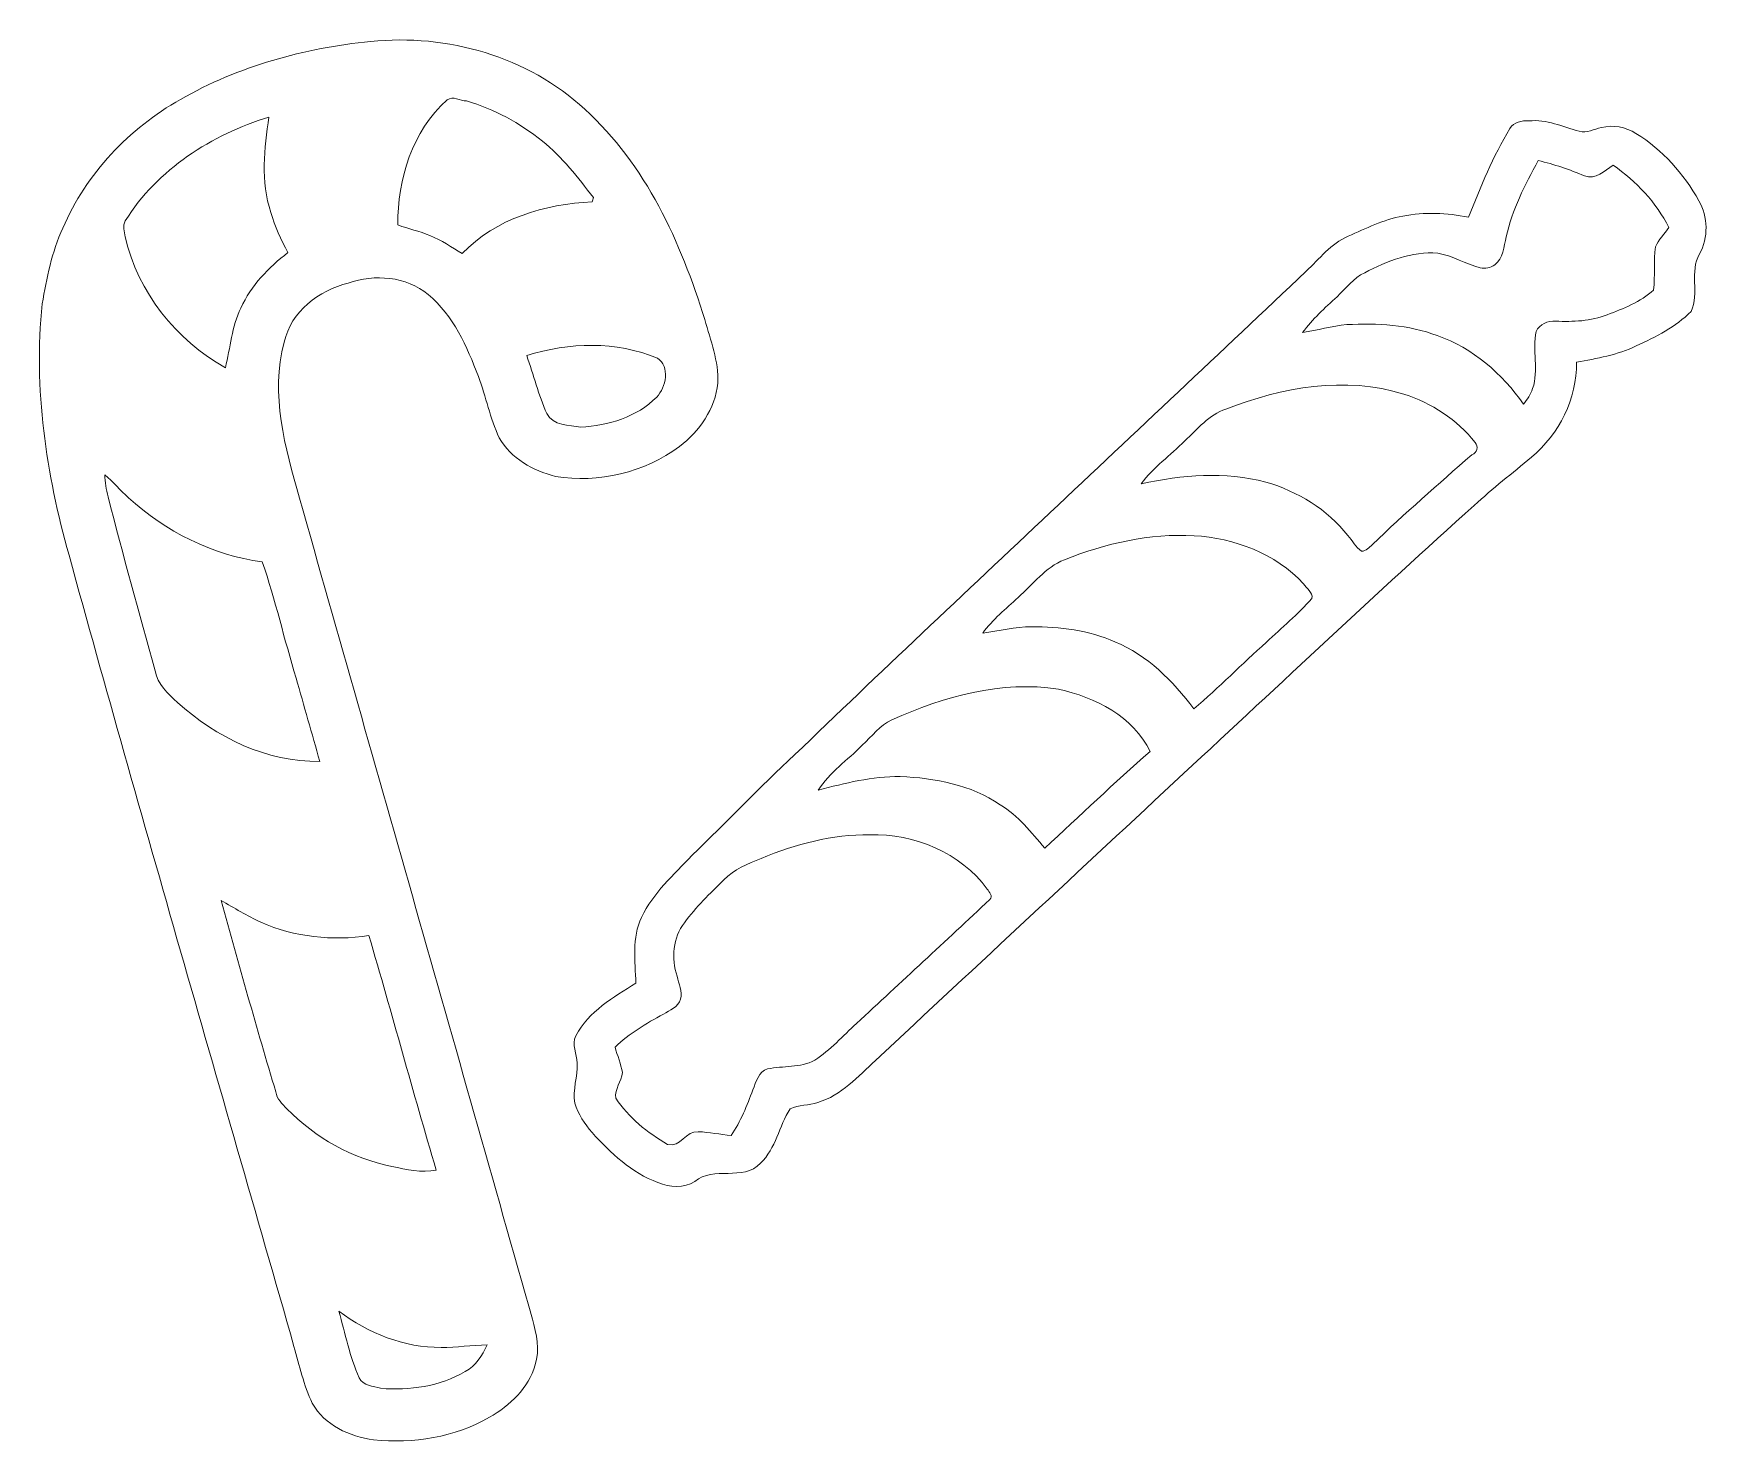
# Model space of a CAD drawing. Header units: centimetres. Extents: x -16.6 to 16.5, y -13.9 to 14.
import ezdxf

# ---------------------------------------------------------------- set-up
doc = ezdxf.new("R2010")
doc.units = ezdxf.units.CM
doc.header["$MEASUREMENT"] = 0
doc.layers.add('Layer 1', color=7, linetype='Continuous')

msp = doc.modelspace()

# ---------------------------------------------------------------- linework, layer by layer
at = {"layer": 'Layer 1', "color": 8, "lineweight": 9}
for points, knots in [([(-9.91777, 13.80802), (-8.4033, 13.96606), (-6.81298, 13.51169), (-5.68691, 12.46782), (-5.68691, 12.46782), (-4.47935, 11.37703), (-3.79002, 9.84103), (-3.3173, 8.3128), (-3.3173, 8.3128), (-3.20371, 7.90146), (-3.04037, 7.49118), (-3.0573, 7.05691), (-3.0573, 7.05691), (-3.11198, 6.5542), (-3.41855, 6.10547), (-3.81719, 5.80667), (-3.81719, 5.80667), (-4.51075, 5.29091), (-5.41315, 5.07571), (-6.26652, 5.21718), (-6.26652, 5.21718), (-6.71032, 5.32618), (-7.14423, 5.57137), (-7.37636, 5.97741), (-7.37636, 5.97741), (-7.55981, 6.36441), (-7.63565, 6.78951), (-7.78946, 7.18744), (-7.78946, 7.18744), (-8.01277, 7.78187), (-8.2823, 8.39323), (-8.78148, 8.8081), (-8.78148, 8.8081), (-9.21716, 9.17146), (-9.83558, 9.21591), (-10.35839, 9.036), (-10.35839, 9.036), (-10.93942, 8.8903), (-11.48799, 8.47543), (-11.62486, 7.8676), (-11.62486, 7.8676), (-11.90391, 6.83854), (-11.60264, 5.77986), (-11.32289, 4.78679), (-11.32289, 4.78679), (-9.78971, -0.61953), (-8.25125, -6.02409), (-6.72266, -11.43182), (-6.72266, -11.43182), (-6.64047, -11.72392), (-6.57062, -12.04036), (-6.66622, -12.3381), (-6.66622, -12.3381), (-6.79463, -12.79672), (-7.1714, -13.13609), (-7.56757, -13.37315), (-7.56757, -13.37315), (-8.25372, -13.77285), (-9.07605, -13.89033), (-9.85851, -13.81907), (-9.85851, -13.81907), (-10.33299, -13.74851), (-10.82759, -13.53367), (-11.06995, -13.09517), (-11.06995, -13.09517), (-11.23963, -12.73815), (-11.32148, -12.34833), (-11.43119, -11.97086), (-11.43119, -11.97086), (-12.91885, -6.76351), (-14.43721, -1.56427), (-15.87372, 3.6579), (-15.87372, 3.6579), (-16.32704, 5.26692), (-16.57575, 6.9532), (-16.40465, 8.6243), (-16.40465, 8.6243), (-16.31081, 9.13266), (-16.21627, 9.64912), (-15.99755, 10.12114), (-15.99755, 10.12114), (-15.534, 11.19676), (-14.69015, 12.09176), (-13.67203, 12.66326), (-13.67203, 12.66326), (-12.52798, 13.32048), (-11.22658, 13.67961), (-9.91777, 13.80802), (-9.91777, 13.80802), (-9.91777, 13.80802), (-9.91777, 13.80802), (-9.91777, 13.80802)], [0, 0, 0, 0, 0.04166667, 0.04166667, 0.04166667, 0.04166667, 0.08333333, 0.08333333, 0.08333333, 0.08333333, 0.125, 0.125, 0.125, 0.125, 0.16666667, 0.16666667, 0.16666667, 0.16666667, 0.20833333, 0.20833333, 0.20833333, 0.20833333, 0.25, 0.25, 0.25, 0.25, 0.29166667, 0.29166667, 0.29166667, 0.29166667, 0.33333333, 0.33333333, 0.33333333, 0.33333333, 0.375, 0.375, 0.375, 0.375, 0.41666667, 0.41666667, 0.41666667, 0.41666667, 0.45833333, 0.45833333, 0.45833333, 0.45833333, 0.5, 0.5, 0.5, 0.5, 0.54166667, 0.54166667, 0.54166667, 0.54166667, 0.58333333, 0.58333333, 0.58333333, 0.58333333, 0.625, 0.625, 0.625, 0.625, 0.66666667, 0.66666667, 0.66666667, 0.66666667, 0.70833333, 0.70833333, 0.70833333, 0.70833333, 0.75, 0.75, 0.75, 0.75, 0.79166667, 0.79166667, 0.79166667, 0.79166667, 0.83333333, 0.83333333, 0.83333333, 0.83333333, 0.875, 0.875, 0.875, 0.875, 0.91666667, 0.91666667, 0.91666667, 0.91666667, 1, 1, 1, 1]), ([(-8.404, 12.65338), (-9.09968, 12.0406), (-9.38437, 11.08846), (-9.38155, 10.18393), (-9.38155, 10.18393), (-9.172, 10.10597), (-8.95187, 10.05976), (-8.74443, 9.97438), (-8.74443, 9.97438), (-8.51654, 9.88478), (-8.31757, 9.73873), (-8.10626, 9.61702), (-8.10626, 9.61702), (-7.44727, 10.31552), (-6.47431, 10.59421), (-5.54086, 10.64078), (-5.54086, 10.64078), (-5.53521, 10.6616), (-5.52393, 10.70322), (-5.51828, 10.72368), (-5.51828, 10.72368), (-5.81991, 11.12409), (-6.13317, 11.52237), (-6.5244, 11.84023), (-6.5244, 11.84023), (-6.96785, 12.19688), (-7.47831, 12.47487), (-8.02583, 12.63256), (-8.02583, 12.63256), (-8.14648, 12.63468), (-8.29358, 12.74334), (-8.404, 12.65338), (-8.404, 12.65338), (-8.404, 12.65338), (-8.404, 12.65338), (-8.404, 12.65338)], [0, 0, 0, 0, 0.1, 0.1, 0.1, 0.1, 0.2, 0.2, 0.2, 0.2, 0.3, 0.3, 0.3, 0.3, 0.4, 0.4, 0.4, 0.4, 0.5, 0.5, 0.5, 0.5, 0.6, 0.6, 0.6, 0.6, 0.7, 0.7, 0.7, 0.7, 0.8, 0.8, 0.8, 0.8, 1, 1, 1, 1]), ([(-14.76282, 10.26296), (-14.82421, 10.16982), (-14.78046, 10.052), (-14.76811, 9.94898), (-14.76811, 9.94898), (-14.50741, 8.8589), (-13.76411, 7.90499), (-12.7855, 7.36383), (-12.7855, 7.36383), (-12.68743, 7.75682), (-12.66097, 8.1731), (-12.47965, 8.5414), (-12.47965, 8.5414), (-12.27962, 8.98696), (-11.93143, 9.34326), (-11.54937, 9.63854), (-11.54937, 9.63854), (-11.6859, 9.89219), (-11.81325, 10.15254), (-11.88874, 10.43194), (-11.88874, 10.43194), (-12.08771, 11.04083), (-12.02033, 11.69347), (-11.92543, 12.31506), (-11.92543, 12.31506), (-13.05679, 11.96581), (-14.1317, 11.28566), (-14.76282, 10.26296), (-14.76282, 10.26296), (-14.76282, 10.26296), (-14.76282, 10.26296), (-14.76282, 10.26296)], [0, 0, 0, 0, 0.11111111, 0.11111111, 0.11111111, 0.11111111, 0.22222222, 0.22222222, 0.22222222, 0.22222222, 0.33333333, 0.33333333, 0.33333333, 0.33333333, 0.44444444, 0.44444444, 0.44444444, 0.44444444, 0.55555556, 0.55555556, 0.55555556, 0.55555556, 0.66666667, 0.66666667, 0.66666667, 0.66666667, 0.77777778, 0.77777778, 0.77777778, 0.77777778, 1, 1, 1, 1]), ([(12.58592, 12.09035), (12.66247, 12.21735), (12.8251, 12.24768), (12.96234, 12.23957), (12.96234, 12.23957), (13.30735, 12.27273), (13.63014, 12.12245), (13.95435, 12.03355), (13.95435, 12.03355), (14.10534, 11.98416), (14.24539, 12.0847), (14.39144, 12.10622), (14.39144, 12.10622), (14.62568, 12.17113), (14.87333, 12.11645), (15.07477, 11.9891), (15.07477, 11.9891), (15.60217, 11.67371), (16.01422, 11.19112), (16.32007, 10.66301), (16.32007, 10.66301), (16.49823, 10.34374), (16.50775, 9.93276), (16.33242, 9.60996), (16.33242, 9.60996), (16.12464, 9.26177), (16.33136, 8.83315), (16.16274, 8.47508), (16.16274, 8.47508), (15.86217, 8.16605), (15.466, 7.97519), (15.08077, 7.79281), (15.08077, 7.79281), (14.71035, 7.6143), (14.30183, 7.54657), (13.90143, 7.47107), (13.90143, 7.47107), (13.91272, 6.74823), (13.55959, 6.05467), (13.01137, 5.59465), (13.01137, 5.59465), (12.63284, 5.27962), (12.24337, 4.97764), (11.88072, 4.64391), (11.88072, 4.64391), (9.94326, 2.90295), (8.05026, 1.11402), (6.13785, -0.65446), (6.13785, -0.65446), (4.11255, -2.54499), (2.08126, -4.42918), (0.05667, -6.32077), (0.05667, -6.32077), (-0.29223, -6.6358), (-0.61714, -7.01539), (-1.08492, -7.15157), (-1.08492, -7.15157), (-1.26202, -7.21612), (-1.4631, -7.1939), (-1.63243, -7.27715), (-1.63243, -7.27715), (-1.84939, -7.62323), (-1.91466, -8.06067), (-2.21522, -8.35277), (-2.21522, -8.35277), (-2.56588, -8.72037), (-3.1395, -8.4004), (-3.51521, -8.71261), (-3.51521, -8.71261), (-3.73181, -8.85407), (-4.01121, -8.82938), (-4.24228, -8.73483), (-4.24228, -8.73483), (-4.76193, -8.53975), (-5.18103, -8.15416), (-5.54403, -7.746), (-5.54403, -7.746), (-5.68867, -7.57419), (-5.82167, -7.38405), (-5.88482, -7.16638), (-5.88482, -7.16638), (-5.92786, -6.90039), (-5.82873, -6.63898), (-5.83755, -6.37369), (-5.83755, -6.37369), (-5.84707, -6.19377), (-5.94973, -6.00715), (-5.86365, -5.83323), (-5.86365, -5.83323), (-5.60789, -5.3531), (-5.12282, -5.07406), (-4.67761, -4.79572), (-4.67761, -4.79572), (-4.69419, -4.3625), (-4.7591, -3.90001), (-4.56684, -3.49573), (-4.56684, -3.49573), (-4.33718, -3.01207), (-3.92866, -2.65612), (-3.56954, -2.27124), (-3.56954, -2.27124), (-2.88762, -1.6126), (-2.23463, -0.92469), (-1.53824, -0.28087), (-1.53824, -0.28087), (1.80045, 2.93153), (5.20264, 6.0776), (8.56073, 9.26953), (8.56073, 9.26953), (8.82425, 9.5126), (9.04827, 9.81493), (9.38799, 9.95886), (9.38799, 9.95886), (9.73865, 10.1155), (10.08896, 10.29012), (10.46996, 10.35926), (10.46996, 10.35926), (10.89753, 10.44005), (11.33991, 10.421), (11.76607, 10.3381), (11.76607, 10.3381), (12.00807, 10.9357), (12.25008, 11.5379), (12.58592, 12.09035), (12.58592, 12.09035), (12.58592, 12.09035), (12.58592, 12.09035), (12.58592, 12.09035)], [0, 0, 0, 0, 0.03030303, 0.03030303, 0.03030303, 0.03030303, 0.06060606, 0.06060606, 0.06060606, 0.06060606, 0.09090909, 0.09090909, 0.09090909, 0.09090909, 0.12121212, 0.12121212, 0.12121212, 0.12121212, 0.15151515, 0.15151515, 0.15151515, 0.15151515, 0.18181818, 0.18181818, 0.18181818, 0.18181818, 0.21212121, 0.21212121, 0.21212121, 0.21212121, 0.24242424, 0.24242424, 0.24242424, 0.24242424, 0.27272727, 0.27272727, 0.27272727, 0.27272727, 0.3030303, 0.3030303, 0.3030303, 0.3030303, 0.33333333, 0.33333333, 0.33333333, 0.33333333, 0.36363636, 0.36363636, 0.36363636, 0.36363636, 0.39393939, 0.39393939, 0.39393939, 0.39393939, 0.42424242, 0.42424242, 0.42424242, 0.42424242, 0.45454545, 0.45454545, 0.45454545, 0.45454545, 0.48484848, 0.48484848, 0.48484848, 0.48484848, 0.51515152, 0.51515152, 0.51515152, 0.51515152, 0.54545455, 0.54545455, 0.54545455, 0.54545455, 0.57575758, 0.57575758, 0.57575758, 0.57575758, 0.60606061, 0.60606061, 0.60606061, 0.60606061, 0.63636364, 0.63636364, 0.63636364, 0.63636364, 0.66666667, 0.66666667, 0.66666667, 0.66666667, 0.6969697, 0.6969697, 0.6969697, 0.6969697, 0.72727273, 0.72727273, 0.72727273, 0.72727273, 0.75757576, 0.75757576, 0.75757576, 0.75757576, 0.78787879, 0.78787879, 0.78787879, 0.78787879, 0.81818182, 0.81818182, 0.81818182, 0.81818182, 0.84848485, 0.84848485, 0.84848485, 0.84848485, 0.87878788, 0.87878788, 0.87878788, 0.87878788, 0.90909091, 0.90909091, 0.90909091, 0.90909091, 0.93939394, 0.93939394, 0.93939394, 0.93939394, 1, 1, 1, 1]), ([(13.14402, 11.45429), (12.88649, 10.97486), (12.62543, 10.48415), (12.51431, 9.94687), (12.51431, 9.94687), (12.46351, 9.75496), (12.45645, 9.5253), (12.2843, 9.39265), (12.2843, 9.39265), (12.19998, 9.34044), (12.09591, 9.31116), (11.99819, 9.33797), (11.99819, 9.33797), (11.71103, 9.40959), (11.45421, 9.57751), (11.1607, 9.62513), (11.1607, 9.62513), (10.65164, 9.66535), (10.16093, 9.46921), (9.71749, 9.2399), (9.71749, 9.2399), (9.49559, 9.1316), (9.34777, 8.92981), (9.17068, 8.76612), (9.17068, 8.76612), (8.9315, 8.54246), (8.68561, 8.32268), (8.48982, 8.0588), (8.48982, 8.0588), (8.78157, 8.10784), (9.06943, 8.18227), (9.36435, 8.21438), (9.36435, 8.21438), (9.96478, 8.24577), (10.58355, 8.21226), (11.15117, 7.99706), (11.15117, 7.99706), (11.85355, 7.75576), (12.43352, 7.24353), (12.85509, 6.64134), (12.85509, 6.64134), (12.92847, 6.73624), (12.99691, 6.83713), (13.03395, 6.95214), (13.03395, 6.95214), (13.16095, 7.31585), (13.02231, 7.71026), (13.10168, 8.08138), (13.10168, 8.08138), (13.17294, 8.22178), (13.33487, 8.29481), (13.48797, 8.28246), (13.48797, 8.28246), (13.83158, 8.26835), (14.1833, 8.2814), (14.50785, 8.40911), (14.50785, 8.40911), (14.82994, 8.53046), (15.16437, 8.66205), (15.42155, 8.89841), (15.42155, 8.89841), (15.45789, 9.18134), (15.42261, 9.46815), (15.46071, 9.75072), (15.46071, 9.75072), (15.52315, 9.89325), (15.63604, 10.00613), (15.72564, 10.13208), (15.72564, 10.13208), (15.47305, 10.62949), (15.08112, 11.04859), (14.62286, 11.36327), (14.62286, 11.36327), (14.456, 11.26061), (14.27502, 11.05847), (14.06053, 11.15372), (14.06053, 11.15372), (13.76173, 11.27296), (13.4594, 11.38761), (13.14402, 11.45429), (13.14402, 11.45429), (13.14402, 11.45429), (13.14402, 11.45429), (13.14402, 11.45429)], [0, 0, 0, 0, 0.04545455, 0.04545455, 0.04545455, 0.04545455, 0.09090909, 0.09090909, 0.09090909, 0.09090909, 0.13636364, 0.13636364, 0.13636364, 0.13636364, 0.18181818, 0.18181818, 0.18181818, 0.18181818, 0.22727273, 0.22727273, 0.22727273, 0.22727273, 0.27272727, 0.27272727, 0.27272727, 0.27272727, 0.31818182, 0.31818182, 0.31818182, 0.31818182, 0.36363636, 0.36363636, 0.36363636, 0.36363636, 0.40909091, 0.40909091, 0.40909091, 0.40909091, 0.45454545, 0.45454545, 0.45454545, 0.45454545, 0.5, 0.5, 0.5, 0.5, 0.54545455, 0.54545455, 0.54545455, 0.54545455, 0.59090909, 0.59090909, 0.59090909, 0.59090909, 0.63636364, 0.63636364, 0.63636364, 0.63636364, 0.68181818, 0.68181818, 0.68181818, 0.68181818, 0.72727273, 0.72727273, 0.72727273, 0.72727273, 0.77272727, 0.77272727, 0.77272727, 0.77272727, 0.81818182, 0.81818182, 0.81818182, 0.81818182, 0.86363636, 0.86363636, 0.86363636, 0.86363636, 0.90909091, 0.90909091, 0.90909091, 0.90909091, 1, 1, 1, 1]), ([(-6.8345, 7.60301), (-6.70009, 7.22166), (-6.60131, 6.82725), (-6.43797, 6.45719), (-6.43797, 6.45719), (-6.31168, 6.21836), (-5.99876, 6.22506), (-5.7677, 6.18837), (-5.7677, 6.18837), (-5.22371, 6.22118), (-4.65539, 6.38522), (-4.26451, 6.78422), (-4.26451, 6.78422), (-4.08389, 6.97119), (-3.99816, 7.3924), (-4.25287, 7.54974), (-4.25287, 7.54974), (-5.06602, 7.89264), (-6.00335, 7.8683), (-6.8345, 7.60301), (-6.8345, 7.60301), (-6.8345, 7.60301), (-6.8345, 7.60301), (-6.8345, 7.60301)], [0, 0, 0, 0, 0.14285714, 0.14285714, 0.14285714, 0.14285714, 0.28571429, 0.28571429, 0.28571429, 0.28571429, 0.42857143, 0.42857143, 0.42857143, 0.42857143, 0.57142857, 0.57142857, 0.57142857, 0.57142857, 0.71428571, 0.71428571, 0.71428571, 0.71428571, 1, 1, 1, 1]), ([(6.9757, 6.54609), (6.63774, 6.43955), (6.41654, 6.14498), (6.16219, 5.91815), (6.16219, 5.91815), (5.88067, 5.63028), (5.54236, 5.39533), (5.30282, 5.06866), (5.30282, 5.06866), (6.10927, 5.24716), (6.95876, 5.31807), (7.76662, 5.10323), (7.76662, 5.10323), (8.39245, 4.91943), (8.98265, 4.56524), (9.38517, 4.0456), (9.38517, 4.0456), (9.47301, 3.9433), (9.54568, 3.82265), (9.65187, 3.73657), (9.65187, 3.73657), (9.74147, 3.74327), (9.80674, 3.81206), (9.86883, 3.86886), (9.86883, 3.86886), (10.50524, 4.48093), (11.17199, 5.06054), (11.8338, 5.64474), (11.8338, 5.64474), (11.94034, 5.67967), (11.96609, 5.81055), (11.89695, 5.88463), (11.89695, 5.88463), (11.54629, 6.34148), (11.03652, 6.66286), (10.49289, 6.84066), (10.49289, 6.84066), (9.33543, 7.20508), (8.08271, 6.97683), (6.9757, 6.54609), (6.9757, 6.54609), (6.9757, 6.54609), (6.9757, 6.54609), (6.9757, 6.54609)], [0, 0, 0, 0, 0.08333333, 0.08333333, 0.08333333, 0.08333333, 0.16666667, 0.16666667, 0.16666667, 0.16666667, 0.25, 0.25, 0.25, 0.25, 0.33333333, 0.33333333, 0.33333333, 0.33333333, 0.41666667, 0.41666667, 0.41666667, 0.41666667, 0.5, 0.5, 0.5, 0.5, 0.58333333, 0.58333333, 0.58333333, 0.58333333, 0.66666667, 0.66666667, 0.66666667, 0.66666667, 0.75, 0.75, 0.75, 0.75, 0.83333333, 0.83333333, 0.83333333, 0.83333333, 1, 1, 1, 1]), ([(-15.16746, 5.24857), (-15.16711, 5.10111), (-15.13818, 4.95612), (-15.10184, 4.8136), (-15.10184, 4.8136), (-14.81256, 3.66143), (-14.48307, 2.52054), (-14.17263, 1.37402), (-14.17263, 1.37402), (-14.12853, 1.1119), (-13.91827, 0.92458), (-13.73412, 0.75136), (-13.73412, 0.75136), (-12.97318, 0.06027), (-11.96812, -0.43185), (-10.92354, -0.41422), (-10.92354, -0.41422), (-11.07206, 0.13647), (-11.23646, 0.68257), (-11.38815, 1.23255), (-11.38815, 1.23255), (-11.6231, 1.9942), (-11.79773, 2.77348), (-12.05666, 3.52808), (-12.05666, 3.52808), (-13.04656, 3.65437), (-13.96449, 4.13097), (-14.70073, 4.79384), (-14.70073, 4.79384), (-14.8609, 4.94095), (-15.00271, 5.10711), (-15.16746, 5.24857), (-15.16746, 5.24857), (-15.16746, 5.24857), (-15.16746, 5.24857), (-15.16746, 5.24857)], [0, 0, 0, 0, 0.1, 0.1, 0.1, 0.1, 0.2, 0.2, 0.2, 0.2, 0.3, 0.3, 0.3, 0.3, 0.4, 0.4, 0.4, 0.4, 0.5, 0.5, 0.5, 0.5, 0.6, 0.6, 0.6, 0.6, 0.7, 0.7, 0.7, 0.7, 0.8, 0.8, 0.8, 0.8, 1, 1, 1, 1]), ([(3.78553, 3.56794), (3.40876, 3.41977), (3.16746, 3.08252), (2.86972, 2.8257), (2.86972, 2.8257), (2.63265, 2.59604), (2.36524, 2.39037), (2.17404, 2.11873), (2.17404, 2.11873), (2.49612, 2.15965), (2.81186, 2.24573), (3.13889, 2.24573), (3.13889, 2.24573), (3.6991, 2.25137), (4.26742, 2.17412), (4.78495, 1.94904), (4.78495, 1.94904), (5.42877, 1.68093), (5.92971, 1.1747), (6.34281, 0.62613), (6.34281, 0.62613), (6.83882, 1.04417), (7.29249, 1.50913), (7.77685, 1.93952), (7.77685, 1.93952), (8.07601, 2.22809), (8.40057, 2.49162), (8.67503, 2.80418), (8.67503, 2.80418), (8.69902, 2.9213), (8.56919, 3.00773), (8.50675, 3.09522), (8.50675, 3.09522), (7.95712, 3.69529), (7.14468, 3.9941), (6.34599, 4.0449), (6.34599, 4.0449), (5.46969, 4.08829), (4.59445, 3.89708), (3.78553, 3.56794), (3.78553, 3.56794), (3.78553, 3.56794), (3.78553, 3.56794), (3.78553, 3.56794)], [0, 0, 0, 0, 0.08333333, 0.08333333, 0.08333333, 0.08333333, 0.16666667, 0.16666667, 0.16666667, 0.16666667, 0.25, 0.25, 0.25, 0.25, 0.33333333, 0.33333333, 0.33333333, 0.33333333, 0.41666667, 0.41666667, 0.41666667, 0.41666667, 0.5, 0.5, 0.5, 0.5, 0.58333333, 0.58333333, 0.58333333, 0.58333333, 0.66666667, 0.66666667, 0.66666667, 0.66666667, 0.75, 0.75, 0.75, 0.75, 0.83333333, 0.83333333, 0.83333333, 0.83333333, 1, 1, 1, 1]), ([(0.38016, 0.40917), (0.14345, 0.29628), (-0.01848, 0.07897), (-0.20792, -0.09425), (-0.20792, -0.09425), (-0.49684, -0.38987), (-0.85033, -0.63117), (-1.07751, -0.98254), (-1.07751, -0.98254), (-0.54729, -0.84425), (-0.01036, -0.70843), (0.54209, -0.71267), (0.54209, -0.71267), (1.22789, -0.74442), (1.94121, -0.87494), (2.51694, -1.27182), (2.51694, -1.27182), (2.87748, -1.48172), (3.12936, -1.82039), (3.39782, -2.13013), (3.39782, -2.13013), (4.09209, -1.4923), (4.76978, -0.83543), (5.48133, -0.21737), (5.48133, -0.21737), (5.14407, 0.47337), (4.39336, 0.85508), (3.67123, 1.00924), (3.67123, 1.00924), (2.54057, 1.19445), (1.4071, 0.8646), (0.38016, 0.40917), (0.38016, 0.40917), (0.38016, 0.40917), (0.38016, 0.40917), (0.38016, 0.40917)], [0, 0, 0, 0, 0.1, 0.1, 0.1, 0.1, 0.2, 0.2, 0.2, 0.2, 0.3, 0.3, 0.3, 0.3, 0.4, 0.4, 0.4, 0.4, 0.5, 0.5, 0.5, 0.5, 0.6, 0.6, 0.6, 0.6, 0.7, 0.7, 0.7, 0.7, 0.8, 0.8, 0.8, 0.8, 1, 1, 1, 1]), ([(-2.20429, -2.3305), (-2.46852, -2.43457), (-2.74051, -2.54958), (-2.94159, -2.75737), (-2.94159, -2.75737), (-3.21429, -3.02548), (-3.49404, -3.29112), (-3.71841, -3.60227), (-3.71841, -3.60227), (-3.95301, -3.89578), (-3.97276, -4.30959), (-3.86552, -4.65813), (-3.86552, -4.65813), (-3.83271, -4.8063), (-3.74875, -4.95799), (-3.79496, -5.11216), (-3.79496, -5.11216), (-3.8373, -5.27055), (-4.01333, -5.32559), (-4.13469, -5.41025), (-4.13469, -5.41025), (-4.47582, -5.59017), (-4.8099, -5.7902), (-5.08895, -6.05937), (-5.08895, -6.05937), (-5.04238, -6.22799), (-4.97641, -6.39204), (-4.94078, -6.56384), (-4.94078, -6.56384), (-4.96618, -6.73493), (-5.09777, -6.88839), (-5.07555, -7.06513), (-5.07555, -7.06513), (-4.82719, -7.45531), (-4.44478, -7.74705), (-4.05178, -7.98165), (-4.05178, -7.98165), (-3.80096, -8.05468), (-3.68736, -7.70437), (-3.44606, -7.73047), (-3.44606, -7.73047), (-3.22805, -7.74141), (-3.01285, -7.78057), (-2.79625, -7.80773), (-2.79625, -7.80773), (-2.61069, -7.52657), (-2.48086, -7.21612), (-2.36833, -6.90039), (-2.36833, -6.90039), (-2.30271, -6.75152), (-2.25579, -6.54161), (-2.07729, -6.48905), (-2.07729, -6.48905), (-1.77002, -6.42731), (-1.42888, -6.46859), (-1.14313, -6.31972), (-1.14313, -6.31972), (-0.83727, -6.11475), (-0.58786, -5.84064), (-0.31975, -5.59123), (-0.31975, -5.59123), (0.55796, -4.77525), (1.44132, -3.96528), (2.31197, -3.14225), (2.31197, -3.14225), (2.38218, -3.07804), (2.29716, -2.99196), (2.26364, -2.93658), (2.26364, -2.93658), (1.73412, -2.21832), (0.82431, -1.83909), (-0.05587, -1.86554), (-0.05587, -1.86554), (-0.796, -1.85672), (-1.52519, -2.04722), (-2.20429, -2.3305)], [0, 0, 0, 0, 0.05, 0.05, 0.05, 0.05, 0.1, 0.1, 0.1, 0.1, 0.15, 0.15, 0.15, 0.15, 0.2, 0.2, 0.2, 0.2, 0.25, 0.25, 0.25, 0.25, 0.3, 0.3, 0.3, 0.3, 0.35, 0.35, 0.35, 0.35, 0.4, 0.4, 0.4, 0.4, 0.45, 0.45, 0.45, 0.45, 0.5, 0.5, 0.5, 0.5, 0.55, 0.55, 0.55, 0.55, 0.6, 0.6, 0.6, 0.6, 0.65, 0.65, 0.65, 0.65, 0.7, 0.7, 0.7, 0.7, 0.75, 0.75, 0.75, 0.75, 0.8, 0.8, 0.8, 0.8, 0.85, 0.85, 0.85, 0.85, 0.9, 0.9, 0.9, 0.9, 1, 1, 1, 1]), ([(-12.87158, -3.16165), (-12.52233, -4.42565), (-12.16567, -5.6886), (-11.78891, -6.94484), (-11.78891, -6.94484), (-11.77127, -7.08771), (-11.66085, -7.18155), (-11.56983, -7.27962), (-11.56983, -7.27962), (-11.00997, -7.84936), (-10.28078, -8.25929), (-9.4962, -8.41663), (-9.4962, -8.41663), (-9.21045, -8.47836), (-8.912, -8.54469), (-8.6199, -8.48859), (-8.6199, -8.48859), (-9.08169, -6.94978), (-9.49444, -5.39685), (-9.95199, -3.85697), (-9.95199, -3.85697), (-10.66919, -3.96598), (-11.41708, -3.8852), (-12.08348, -3.59345), (-12.08348, -3.59345), (-12.35653, -3.46857), (-12.61017, -3.3077), (-12.87158, -3.16165), (-12.87158, -3.16165), (-12.87158, -3.16165), (-12.87158, -3.16165), (-12.87158, -3.16165)], [0, 0, 0, 0, 0.11111111, 0.11111111, 0.11111111, 0.11111111, 0.22222222, 0.22222222, 0.22222222, 0.22222222, 0.33333333, 0.33333333, 0.33333333, 0.33333333, 0.44444444, 0.44444444, 0.44444444, 0.44444444, 0.55555556, 0.55555556, 0.55555556, 0.55555556, 0.66666667, 0.66666667, 0.66666667, 0.66666667, 0.77777778, 0.77777778, 0.77777778, 0.77777778, 1, 1, 1, 1]), ([(-10.54254, -11.27695), (-10.42401, -11.71968), (-10.32488, -12.1723), (-10.14496, -12.59563), (-10.14496, -12.59563), (-10.06629, -12.74874), (-9.86591, -12.76144), (-9.71951, -12.79989), (-9.71951, -12.79989), (-9.14942, -12.84646), (-8.54758, -12.76426), (-8.04946, -12.46828), (-8.04946, -12.46828), (-7.83603, -12.35786), (-7.71573, -12.14972), (-7.61449, -11.94229), (-7.61449, -11.94229), (-7.91823, -11.94264), (-8.2188, -12.0005), (-8.52289, -11.99132), (-8.52289, -11.99132), (-9.25631, -12.0012), (-9.96187, -11.71051), (-10.54254, -11.27695)], [0, 0, 0, 0, 0.14285714, 0.14285714, 0.14285714, 0.14285714, 0.28571429, 0.28571429, 0.28571429, 0.28571429, 0.42857143, 0.42857143, 0.42857143, 0.42857143, 0.57142857, 0.57142857, 0.57142857, 0.57142857, 0.71428571, 0.71428571, 0.71428571, 0.71428571, 1, 1, 1, 1])]:
    msp.add_open_spline(points, degree=3, knots=knots, dxfattribs=at)

doc.saveas('drawing.dxf')
